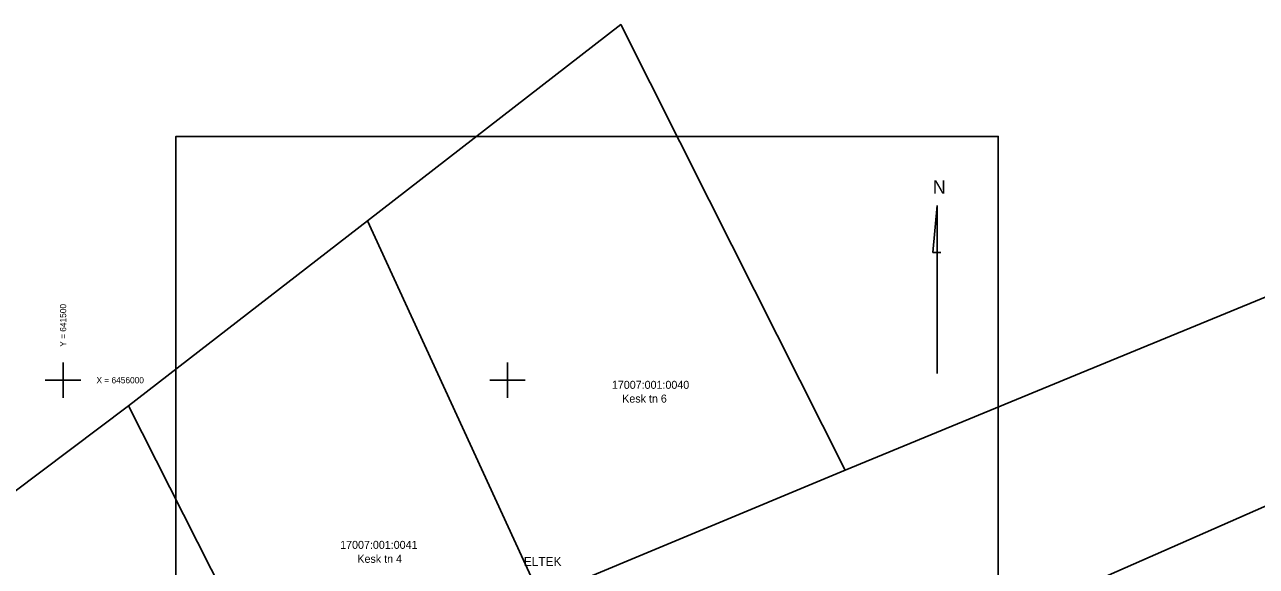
# Model space of a CAD drawing. Extents: x 641383 to 642190, y 6455739 to 6456705.
# Drawn here: x 641495.7 to 641634.2, y 6455979.1 to 6456040 of the extents above; entities that cross this region are included whole.
import ezdxf

# ---------------------------------------------------------------- set-up
doc = ezdxf.new("R2010")
doc.units = 0
for name, color, linetype in [('PIIR', 7, 'Continuous'), ('POST', 7, 'Continuous'), ('VORK', 7, 'Continuous'), ('VORMISTUS', 7, 'Continuous')]:
    doc.layers.add(name, color=color, linetype=linetype)

msp = doc.modelspace()

# ---------------------------------------------------------------- linework, layer by layer
at = {"layer": 'PIIR'}
for points in [[(641587.99, 6455989.89), (641572.69, 6456020.25), (641562.74, 6456039.99), (641534.24, 6456017.93), (641553.71, 6455975.58)], [(641553.71, 6455975.58), (641534.24, 6456017.93), (641507.36, 6455997.11), (641524.43, 6455963.43)], [(641524.43, 6455963.43), (641507.36, 6455997.11), (641471.5, 6455970.17), (641487.14, 6455948.76)]]:
    msp.add_lwpolyline(points, close=True, dxfattribs=at)
msp.add_lwpolyline([(641641.52, 6456011.92), (641613.88, 6456000.55), (641587.99, 6455989.89), (641553.71, 6455975.58), (641524.43, 6455963.43), (641487.14, 6455948.76), (641438.72, 6455928.88), (641424.98, 6455931.94), (641417.66, 6455941.59), (641401.74, 6455910.97), (641416.48, 6455897.09), (641440.81, 6455905.8), (641536.38, 6455944.98), (641546.37, 6455950.63), (641567.34, 6455959.21), (641596.79, 6455968.94), (641624.77, 6455981.22), (641649.49, 6455992.08)], dxfattribs=at)
at = {"layer": 'VORK'}
for p, q in [((641500, 6456002), (641500, 6455998)), ((641550, 6456002), (641550, 6455998)), ((641498, 6456000), (641502, 6456000)), ((641548, 6456000), (641552, 6456000))]:
    msp.add_line(p, q, dxfattribs=at)
at = {"layer": 'VORMISTUS'}
for p, q in [((641598.33, 6456019.65), (641597.85, 6456014.36)), ((641598.33, 6456019.65), (641598.33, 6456000.75)), ((641597.85, 6456014.36), (641598.75, 6456014.36))]:
    msp.add_line(p, q, dxfattribs=at)
msp.add_lwpolyline([(641605.2, 6455887.42), (641512.7, 6455887.42), (641512.7, 6456027.42), (641605.2, 6456027.42)], close=True, dxfattribs=at)

# ---------------------------------------------------------------- texts
at = {"layer": 'PIIR'}
for s, p in [('17007:001:0040', (641561.74, 6455999.03)), ('Kesk tn 6', (641562.9, 6455997.48)), ('17007:001:0041', (641531.17, 6455981.03)), ('Kesk tn 4', (641533.11, 6455979.46))]:
    msp.add_text(s, height=0.9, dxfattribs=at).set_placement(p)
at = {"layer": 'POST'}
msp.add_text('ELTEK', height=1, dxfattribs=at).set_placement((641551.83, 6455979.11))
at = {"layer": 'VORK'}
msp.add_text(' Y = 641500', height=0.7, rotation=90, dxfattribs=at).set_placement((641500.35, 6456003.5))
msp.add_text(' X = 6456000', height=0.7, dxfattribs=at).set_placement((641503.5, 6455999.65))
at = {"layer": 'VORMISTUS'}
msp.add_text('N', height=1.5, rotation=360, dxfattribs=at).set_placement((641597.85, 6456020.98))

doc.saveas('drawing.dxf')
